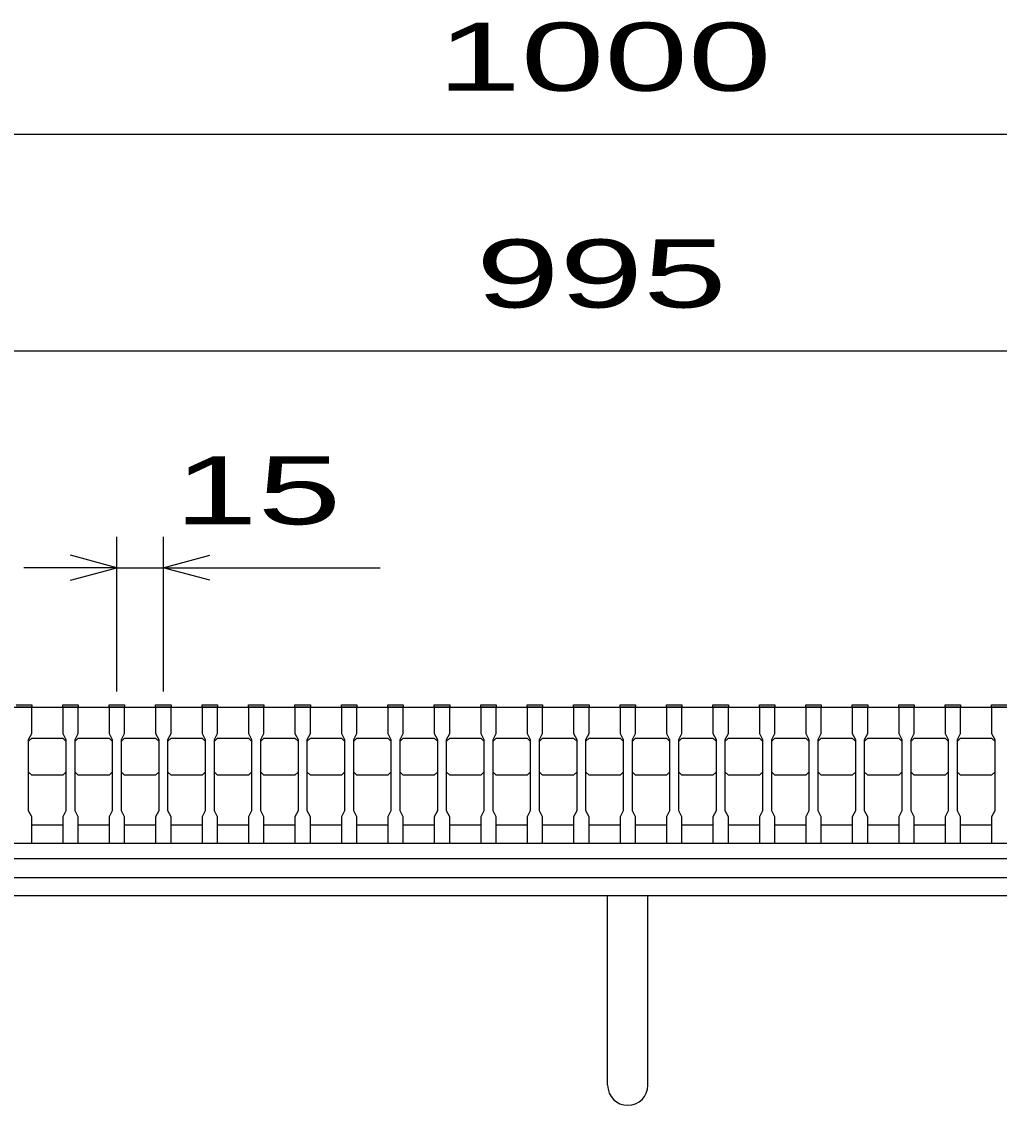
# Model space of a CAD drawing. Units: millimetres, scale not verified. Extents: x -1820 to 1731, y -1282 to 1054.
# Drawn here: x -1046.2 to -730.5, y -626.1 to -276.2 of the extents above; entities that cross this region are included whole.
import ezdxf
from ezdxf.enums import TextEntityAlignment as Align

# ---------------------------------------------------------------- set-up
doc = ezdxf.new("R2010")
doc.units = ezdxf.units.MM
doc.header["$LTSCALE"] = 10
for name, color, linetype, lineweight in [('16', 3, 'Continuous', 25), ('19', 6, 'Continuous', 25), ('22', 4, 'Continuous', 25)]:
    doc.layers.add(name, color=color, linetype=linetype, lineweight=lineweight)
doc.styles.add('ベクトル', font='')
doc.styles.get('ベクトル').set_extended_font_data('ベクトル')

msp = doc.modelspace()

# ---------------------------------------------------------------- linework, layer by layer
at = {"layer": '16'}
for p, q in [((-1048, -496.8), (-1043, -496.8)), ((-1043, -496.8), (-1043, -497.5)), ((-1033, -497.5), (-1033, -496.8)), ((-1033, -496.8), (-1028, -496.8)), ((-1028, -496.8), (-1028, -497.5)), ((-1018, -497.5), (-1018, -496.8)), ((-1018, -496.8), (-1013, -496.8)), ((-1013, -496.8), (-1013, -497.5)), ((-1003, -497.5), (-1003, -496.8)), ((-1003, -496.8), (-998, -496.8)), ((-998, -496.8), (-998, -497.5)), ((-988, -497.5), (-988, -496.8)), ((-988, -496.8), (-983, -496.8)), ((-983, -496.8), (-983, -497.5)), ((-973, -497.5), (-973, -496.8)), ((-973, -496.8), (-968, -496.8)), ((-968, -496.8), (-968, -497.5)), ((-958, -497.5), (-958, -496.8)), ((-958, -496.8), (-953, -496.8)), ((-953, -496.8), (-953, -497.5)), ((-943, -497.5), (-943, -496.8)), ((-943, -496.8), (-938, -496.8)), ((-938, -496.8), (-938, -497.5)), ((-928, -497.5), (-928, -496.8)), ((-928, -496.8), (-923, -496.8)), ((-923, -496.8), (-923, -497.5)), ((-913, -497.5), (-913, -496.8)), ((-913, -496.8), (-908, -496.8)), ((-908, -496.8), (-908, -497.5)), ((-898, -497.5), (-898, -496.8)), ((-898, -496.8), (-893, -496.8)), ((-893, -496.8), (-893, -497.5)), ((-883, -497.5), (-883, -496.8)), ((-883, -496.8), (-878, -496.8)), ((-878, -496.8), (-878, -497.5)), ((-868, -497.5), (-868, -496.8)), ((-868, -496.8), (-863, -496.8)), ((-863, -496.8), (-863, -497.5)), ((-853, -497.5), (-853, -496.8)), ((-853, -496.8), (-848, -496.8)), ((-848, -496.8), (-848, -497.5)), ((-838, -497.5), (-838, -496.8)), ((-838, -496.8), (-833, -496.8)), ((-833, -496.8), (-833, -497.5)), ((-823, -497.5), (-823, -496.8)), ((-823, -496.8), (-818, -496.8)), ((-818, -496.8), (-818, -497.5)), ((-808, -497.5), (-808, -496.8)), ((-808, -496.8), (-803, -496.8)), ((-803, -496.8), (-803, -497.5)), ((-793, -497.5), (-793, -496.8)), ((-793, -496.8), (-788, -496.8)), ((-788, -496.8), (-788, -497.5)), ((-778, -497.5), (-778, -496.8)), ((-778, -496.8), (-773, -496.8)), ((-773, -496.8), (-773, -497.5)), ((-763, -497.5), (-763, -496.8)), ((-763, -496.8), (-758, -496.8)), ((-758, -496.8), (-758, -497.5)), ((-748, -497.5), (-748, -496.8)), ((-748, -496.8), (-743, -496.8)), ((-743, -496.8), (-743, -497.5)), ((-733, -497.5), (-733, -496.8)), ((-733, -496.8), (-728, -496.8)), ((-1348, -497.5), (-353, -497.5)), ((-1043, -497.5), (-1048, -497.5)), ((-1043, -506), (-1043, -497.5)), ((-1033, -497.5), (-1033, -506)), ((-1028, -497.5), (-1033, -497.5)), ((-1028, -506), (-1028, -497.5)), ((-1018, -497.5), (-1018, -506)), ((-1013, -497.5), (-1018, -497.5)), ((-1013, -506), (-1013, -497.5)), ((-1003, -497.5), (-1003, -506)), ((-998, -497.5), (-1003, -497.5)), ((-998, -506), (-998, -497.5)), ((-988, -497.5), (-988, -506)), ((-983, -497.5), (-988, -497.5)), ((-983, -506), (-983, -497.5)), ((-973, -497.5), (-973, -506)), ((-968, -497.5), (-973, -497.5)), ((-968, -506), (-968, -497.5)), ((-958, -497.5), (-958, -506)), ((-953, -497.5), (-958, -497.5)), ((-953, -506), (-953, -497.5)), ((-943, -497.5), (-943, -506)), ((-938, -497.5), (-943, -497.5)), ((-938, -506), (-938, -497.5)), ((-928, -497.5), (-928, -506)), ((-923, -497.5), (-928, -497.5)), ((-923, -506), (-923, -497.5)), ((-913, -497.5), (-913, -506)), ((-908, -497.5), (-913, -497.5)), ((-908, -506), (-908, -497.5)), ((-898, -497.5), (-898, -506)), ((-893, -497.5), (-898, -497.5)), ((-893, -506), (-893, -497.5)), ((-883, -497.5), (-883, -506)), ((-878, -497.5), (-883, -497.5)), ((-878, -506), (-878, -497.5)), ((-868, -497.5), (-868, -506)), ((-863, -497.5), (-868, -497.5)), ((-863, -506), (-863, -497.5)), ((-853, -497.5), (-853, -506)), ((-848, -497.5), (-853, -497.5)), ((-848, -506), (-848, -497.5)), ((-838, -497.5), (-838, -506)), ((-833, -497.5), (-838, -497.5)), ((-833, -506), (-833, -497.5)), ((-823, -497.5), (-823, -506)), ((-818, -497.5), (-823, -497.5)), ((-818, -506), (-818, -497.5)), ((-808, -497.5), (-808, -506)), ((-803, -497.5), (-808, -497.5)), ((-803, -506), (-803, -497.5)), ((-793, -497.5), (-793, -506)), ((-788, -497.5), (-793, -497.5)), ((-788, -506), (-788, -497.5)), ((-778, -497.5), (-778, -506)), ((-773, -497.5), (-778, -497.5)), ((-773, -506), (-773, -497.5)), ((-763, -497.5), (-763, -506)), ((-758, -497.5), (-763, -497.5)), ((-758, -506), (-758, -497.5)), ((-748, -497.5), (-748, -506)), ((-743, -497.5), (-748, -497.5)), ((-743, -506), (-743, -497.5)), ((-733, -497.5), (-733, -506)), ((-728, -497.5), (-733, -497.5)), ((-1044, -508), (-1043, -506)), ((-1033, -506), (-1032, -508)), ((-1029, -508), (-1028, -506)), ((-1018, -506), (-1017, -508)), ((-1014, -508), (-1013, -506)), ((-1003, -506), (-1002, -508)), ((-999, -508), (-998, -506)), ((-988, -506), (-987, -508)), ((-984, -508), (-983, -506)), ((-973, -506), (-972, -508)), ((-969, -508), (-968, -506)), ((-958, -506), (-957, -508)), ((-954, -508), (-953, -506)), ((-943, -506), (-942, -508)), ((-939, -508), (-938, -506)), ((-928, -506), (-927, -508)), ((-924, -508), (-923, -506)), ((-913, -506), (-912, -508)), ((-909, -508), (-908, -506)), ((-898, -506), (-897, -508)), ((-894, -508), (-893, -506)), ((-883, -506), (-882, -508)), ((-879, -508), (-878, -506)), ((-868, -506), (-867, -508)), ((-864, -508), (-863, -506)), ((-853, -506), (-852, -508)), ((-849, -508), (-848, -506)), ((-838, -506), (-837, -508)), ((-834, -508), (-833, -506)), ((-823, -506), (-822, -508)), ((-819, -508), (-818, -506)), ((-808, -506), (-807, -508)), ((-804, -508), (-803, -506)), ((-793, -506), (-792, -508)), ((-789, -508), (-788, -506)), ((-778, -506), (-777, -508)), ((-774, -508), (-773, -506)), ((-763, -506), (-762, -508)), ((-759, -508), (-758, -506)), ((-748, -506), (-747, -508)), ((-744, -508), (-743, -506)), ((-733, -506), (-732, -508)), ((-1044, -508.5), (-1043, -507.5)), ((-1044, -531), (-1044, -508)), ((-1043, -507.5), (-1033, -507.5)), ((-1033, -507.5), (-1032, -508.5)), ((-1032, -508), (-1032, -531)), ((-1029, -508.5), (-1028, -507.5)), ((-1029, -531), (-1029, -508)), ((-1028, -507.5), (-1018, -507.5)), ((-1018, -507.5), (-1017, -508.5)), ((-1017, -508), (-1017, -531)), ((-1014, -508.5), (-1013, -507.5)), ((-1014, -531), (-1014, -508)), ((-1013, -507.5), (-1003, -507.5)), ((-1003, -507.5), (-1002, -508.5)), ((-1002, -508), (-1002, -531)), ((-999, -508.5), (-998, -507.5)), ((-999, -531), (-999, -508)), ((-998, -507.5), (-988, -507.5)), ((-988, -507.5), (-987, -508.5)), ((-987, -508), (-987, -531)), ((-984, -508.5), (-983, -507.5)), ((-984, -531), (-984, -508)), ((-983, -507.5), (-973, -507.5)), ((-973, -507.5), (-972, -508.5)), ((-972, -508), (-972, -531)), ((-969, -508.5), (-968, -507.5)), ((-969, -531), (-969, -508)), ((-968, -507.5), (-958, -507.5)), ((-958, -507.5), (-957, -508.5)), ((-957, -508), (-957, -531)), ((-954, -508.5), (-953, -507.5)), ((-954, -531), (-954, -508)), ((-953, -507.5), (-943, -507.5)), ((-943, -507.5), (-942, -508.5)), ((-942, -508), (-942, -531)), ((-939, -508.5), (-938, -507.5)), ((-939, -531), (-939, -508)), ((-938, -507.5), (-928, -507.5)), ((-928, -507.5), (-927, -508.5)), ((-927, -508), (-927, -531)), ((-924, -508.5), (-923, -507.5)), ((-924, -531), (-924, -508)), ((-923, -507.5), (-913, -507.5)), ((-913, -507.5), (-912, -508.5)), ((-912, -508), (-912, -531)), ((-909, -508.5), (-908, -507.5)), ((-909, -531), (-909, -508)), ((-908, -507.5), (-898, -507.5)), ((-898, -507.5), (-897, -508.5)), ((-897, -508), (-897, -531)), ((-894, -508.5), (-893, -507.5)), ((-894, -531), (-894, -508)), ((-893, -507.5), (-883, -507.5)), ((-883, -507.5), (-882, -508.5)), ((-882, -508), (-882, -531)), ((-879, -508.5), (-878, -507.5)), ((-879, -531), (-879, -508)), ((-878, -507.5), (-868, -507.5)), ((-868, -507.5), (-867, -508.5)), ((-867, -508), (-867, -531)), ((-864, -508.5), (-863, -507.5)), ((-864, -531), (-864, -508)), ((-863, -507.5), (-853, -507.5)), ((-853, -507.5), (-852, -508.5)), ((-852, -508), (-852, -531)), ((-849, -508.5), (-848, -507.5)), ((-849, -531), (-849, -508)), ((-848, -507.5), (-838, -507.5)), ((-838, -507.5), (-837, -508.5)), ((-837, -508), (-837, -531)), ((-834, -508.5), (-833, -507.5)), ((-834, -531), (-834, -508)), ((-833, -507.5), (-823, -507.5)), ((-823, -507.5), (-822, -508.5)), ((-822, -508), (-822, -531)), ((-819, -508.5), (-818, -507.5)), ((-819, -531), (-819, -508)), ((-818, -507.5), (-808, -507.5)), ((-808, -507.5), (-807, -508.5)), ((-807, -508), (-807, -531)), ((-804, -508.5), (-803, -507.5)), ((-804, -531), (-804, -508)), ((-803, -507.5), (-793, -507.5)), ((-793, -507.5), (-792, -508.5)), ((-792, -508), (-792, -531)), ((-789, -508.5), (-788, -507.5)), ((-789, -531), (-789, -508)), ((-788, -507.5), (-778, -507.5)), ((-778, -507.5), (-777, -508.5)), ((-777, -508), (-777, -531)), ((-774, -508.5), (-773, -507.5)), ((-774, -531), (-774, -508)), ((-773, -507.5), (-763, -507.5)), ((-763, -507.5), (-762, -508.5)), ((-762, -508), (-762, -531)), ((-759, -508.5), (-758, -507.5)), ((-759, -531), (-759, -508)), ((-758, -507.5), (-748, -507.5)), ((-748, -507.5), (-747, -508.5)), ((-747, -508), (-747, -531)), ((-744, -508.5), (-743, -507.5)), ((-744, -531), (-744, -508)), ((-743, -507.5), (-733, -507.5)), ((-733, -507.5), (-732, -508.5)), ((-732, -508), (-732, -531)), ((-1043, -519.5), (-1044, -518.5)), ((-1033, -519.5), (-1043, -519.5)), ((-1032, -518.5), (-1033, -519.5)), ((-1028, -519.5), (-1029, -518.5)), ((-1018, -519.5), (-1028, -519.5)), ((-1017, -518.5), (-1018, -519.5)), ((-1013, -519.5), (-1014, -518.5)), ((-1003, -519.5), (-1013, -519.5)), ((-1002, -518.5), (-1003, -519.5)), ((-998, -519.5), (-999, -518.5)), ((-988, -519.5), (-998, -519.5)), ((-987, -518.5), (-988, -519.5)), ((-983, -519.5), (-984, -518.5)), ((-973, -519.5), (-983, -519.5)), ((-972, -518.5), (-973, -519.5)), ((-968, -519.5), (-969, -518.5)), ((-958, -519.5), (-968, -519.5)), ((-957, -518.5), (-958, -519.5)), ((-953, -519.5), (-954, -518.5)), ((-943, -519.5), (-953, -519.5)), ((-942, -518.5), (-943, -519.5)), ((-938, -519.5), (-939, -518.5)), ((-928, -519.5), (-938, -519.5)), ((-927, -518.5), (-928, -519.5)), ((-923, -519.5), (-924, -518.5)), ((-913, -519.5), (-923, -519.5)), ((-912, -518.5), (-913, -519.5)), ((-908, -519.5), (-909, -518.5)), ((-898, -519.5), (-908, -519.5)), ((-897, -518.5), (-898, -519.5)), ((-893, -519.5), (-894, -518.5)), ((-883, -519.5), (-893, -519.5)), ((-882, -518.5), (-883, -519.5)), ((-878, -519.5), (-879, -518.5)), ((-868, -519.5), (-878, -519.5)), ((-867, -518.5), (-868, -519.5)), ((-863, -519.5), (-864, -518.5)), ((-853, -519.5), (-863, -519.5)), ((-852, -518.5), (-853, -519.5)), ((-848, -519.5), (-849, -518.5)), ((-838, -519.5), (-848, -519.5)), ((-837, -518.5), (-838, -519.5)), ((-833, -519.5), (-834, -518.5)), ((-823, -519.5), (-833, -519.5)), ((-822, -518.5), (-823, -519.5)), ((-818, -519.5), (-819, -518.5)), ((-808, -519.5), (-818, -519.5)), ((-807, -518.5), (-808, -519.5)), ((-803, -519.5), (-804, -518.5)), ((-793, -519.5), (-803, -519.5)), ((-792, -518.5), (-793, -519.5)), ((-788, -519.5), (-789, -518.5)), ((-778, -519.5), (-788, -519.5)), ((-777, -518.5), (-778, -519.5)), ((-773, -519.5), (-774, -518.5)), ((-763, -519.5), (-773, -519.5)), ((-762, -518.5), (-763, -519.5)), ((-758, -519.5), (-759, -518.5)), ((-748, -519.5), (-758, -519.5)), ((-747, -518.5), (-748, -519.5)), ((-743, -519.5), (-744, -518.5)), ((-733, -519.5), (-743, -519.5)), ((-732, -518.5), (-733, -519.5)), ((-1043, -533), (-1044, -531)), ((-1032, -531), (-1033, -533)), ((-1028, -533), (-1029, -531)), ((-1017, -531), (-1018, -533)), ((-1013, -533), (-1014, -531)), ((-1002, -531), (-1003, -533)), ((-998, -533), (-999, -531)), ((-987, -531), (-988, -533)), ((-983, -533), (-984, -531)), ((-972, -531), (-973, -533)), ((-968, -533), (-969, -531)), ((-957, -531), (-958, -533)), ((-953, -533), (-954, -531)), ((-942, -531), (-943, -533)), ((-938, -533), (-939, -531)), ((-927, -531), (-928, -533)), ((-923, -533), (-924, -531)), ((-912, -531), (-913, -533)), ((-908, -533), (-909, -531)), ((-897, -531), (-898, -533)), ((-893, -533), (-894, -531)), ((-882, -531), (-883, -533)), ((-878, -533), (-879, -531)), ((-867, -531), (-868, -533)), ((-863, -533), (-864, -531)), ((-852, -531), (-853, -533)), ((-848, -533), (-849, -531)), ((-837, -531), (-838, -533)), ((-833, -533), (-834, -531)), ((-822, -531), (-823, -533)), ((-818, -533), (-819, -531)), ((-807, -531), (-808, -533)), ((-803, -533), (-804, -531)), ((-792, -531), (-793, -533)), ((-788, -533), (-789, -531)), ((-777, -531), (-778, -533)), ((-773, -533), (-774, -531)), ((-762, -531), (-763, -533)), ((-758, -533), (-759, -531)), ((-747, -531), (-748, -533)), ((-743, -533), (-744, -531)), ((-732, -531), (-733, -533)), ((-1043, -541.5), (-1043, -533)), ((-1033, -533), (-1033, -541.5)), ((-1028, -541.5), (-1028, -533)), ((-1018, -533), (-1018, -541.5)), ((-1013, -541.5), (-1013, -533)), ((-1003, -533), (-1003, -541.5)), ((-998, -541.5), (-998, -533)), ((-988, -533), (-988, -541.5)), ((-983, -541.5), (-983, -533)), ((-973, -533), (-973, -541.5)), ((-968, -541.5), (-968, -533)), ((-958, -533), (-958, -541.5)), ((-953, -541.5), (-953, -533)), ((-943, -533), (-943, -541.5)), ((-938, -541.5), (-938, -533)), ((-928, -533), (-928, -541.5)), ((-923, -541.5), (-923, -533)), ((-913, -533), (-913, -541.5)), ((-908, -541.5), (-908, -533)), ((-898, -533), (-898, -541.5)), ((-893, -541.5), (-893, -533)), ((-883, -533), (-883, -541.5)), ((-878, -541.5), (-878, -533)), ((-868, -533), (-868, -541.5)), ((-863, -541.5), (-863, -533)), ((-853, -533), (-853, -541.5)), ((-848, -541.5), (-848, -533)), ((-838, -533), (-838, -541.5)), ((-833, -541.5), (-833, -533)), ((-823, -533), (-823, -541.5)), ((-818, -541.5), (-818, -533)), ((-808, -533), (-808, -541.5)), ((-803, -541.5), (-803, -533)), ((-793, -533), (-793, -541.5)), ((-788, -541.5), (-788, -533)), ((-778, -533), (-778, -541.5)), ((-773, -541.5), (-773, -533)), ((-763, -533), (-763, -541.5)), ((-758, -541.5), (-758, -533)), ((-748, -533), (-748, -541.5)), ((-743, -541.5), (-743, -533)), ((-733, -533), (-733, -541.5)), ((-1043, -535.5), (-1033, -535.5)), ((-1028, -535.5), (-1018, -535.5)), ((-1013, -535.5), (-1003, -535.5)), ((-998, -535.5), (-988, -535.5)), ((-983, -535.5), (-973, -535.5)), ((-968, -535.5), (-958, -535.5)), ((-953, -535.5), (-943, -535.5)), ((-938, -535.5), (-928, -535.5)), ((-923, -535.5), (-913, -535.5)), ((-908, -535.5), (-898, -535.5)), ((-893, -535.5), (-883, -535.5)), ((-878, -535.5), (-868, -535.5)), ((-863, -535.5), (-853, -535.5)), ((-848, -535.5), (-838, -535.5)), ((-833, -535.5), (-823, -535.5)), ((-818, -535.5), (-808, -535.5)), ((-803, -535.5), (-793, -535.5)), ((-788, -535.5), (-778, -535.5)), ((-773, -535.5), (-763, -535.5)), ((-758, -535.5), (-748, -535.5)), ((-743, -535.5), (-733, -535.5)), ((-1348, -541.5), (-353, -541.5)), ((-1048, -541.5), (-1043, -541.5)), ((-1033, -541.5), (-1028, -541.5)), ((-1018, -541.5), (-1013, -541.5)), ((-1003, -541.5), (-998, -541.5)), ((-988, -541.5), (-983, -541.5)), ((-973, -541.5), (-968, -541.5)), ((-958, -541.5), (-953, -541.5)), ((-943, -541.5), (-938, -541.5)), ((-928, -541.5), (-923, -541.5)), ((-913, -541.5), (-908, -541.5)), ((-898, -541.5), (-893, -541.5)), ((-883, -541.5), (-878, -541.5)), ((-868, -541.5), (-863, -541.5)), ((-853, -541.5), (-848, -541.5)), ((-838, -541.5), (-833, -541.5)), ((-823, -541.5), (-818, -541.5)), ((-808, -541.5), (-803, -541.5)), ((-793, -541.5), (-788, -541.5)), ((-778, -541.5), (-773, -541.5)), ((-763, -541.5), (-758, -541.5)), ((-748, -541.5), (-743, -541.5)), ((-733, -541.5), (-728, -541.5)), ((-353, -546.5), (-1348, -546.5)), ((-1348, -552.5), (-353, -552.5))]:
    msp.add_line(p, q, dxfattribs=at)
at = {"layer": '19'}
for p, q in [((-1350.5, -552.5), (-350.5, -552.5)), ((-350.5, -558.5), (-1350.5, -558.5)), ((-857, -619.61), (-857, -558.5)), ((-844, -619.61), (-844, -558.5))]:
    msp.add_line(p, q, dxfattribs=at)
msp.add_arc((-850.5, -619.61), 6.5, 180, 0, dxfattribs=at)
at = {"layer": '22'}
for p, q in [((-1350.5, -312.5), (-350.5, -312.5)), ((-1348, -382.5), (-353, -382.5)), ((-1015.5, -492.5), (-1015.5, -442.5)), ((-1000.5, -442.5), (-1000.5, -492.5)), ((-1015.5, -452.5), (-1030.5, -448.5)), ((-1000.5, -452.5), (-985.5, -448.5)), ((-1015.5, -452.5), (-1045.5, -452.5)), ((-1030.5, -456.5), (-1015.5, -452.5)), ((-1015.5, -452.5), (-1000.5, -452.5)), ((-985.5, -456.5), (-1000.5, -452.5)), ((-1000.5, -452.5), (-930.5, -452.5))]:
    msp.add_line(p, q, dxfattribs=at)

# ---------------------------------------------------------------- texts
at = {"layer": '22', "color": 2, "style": 'ベクトル', "width": 1.65}
for s, p in [(' 1000 ', (-925.5, -287.5)), (' 995 ', (-913, -357.5)), (' 15 ', (-1010.5, -427.5))]:
    msp.add_text(s, height=21.99, dxfattribs=at).set_placement(p, align=Align.MIDDLE_LEFT)

doc.saveas('drawing.dxf')
